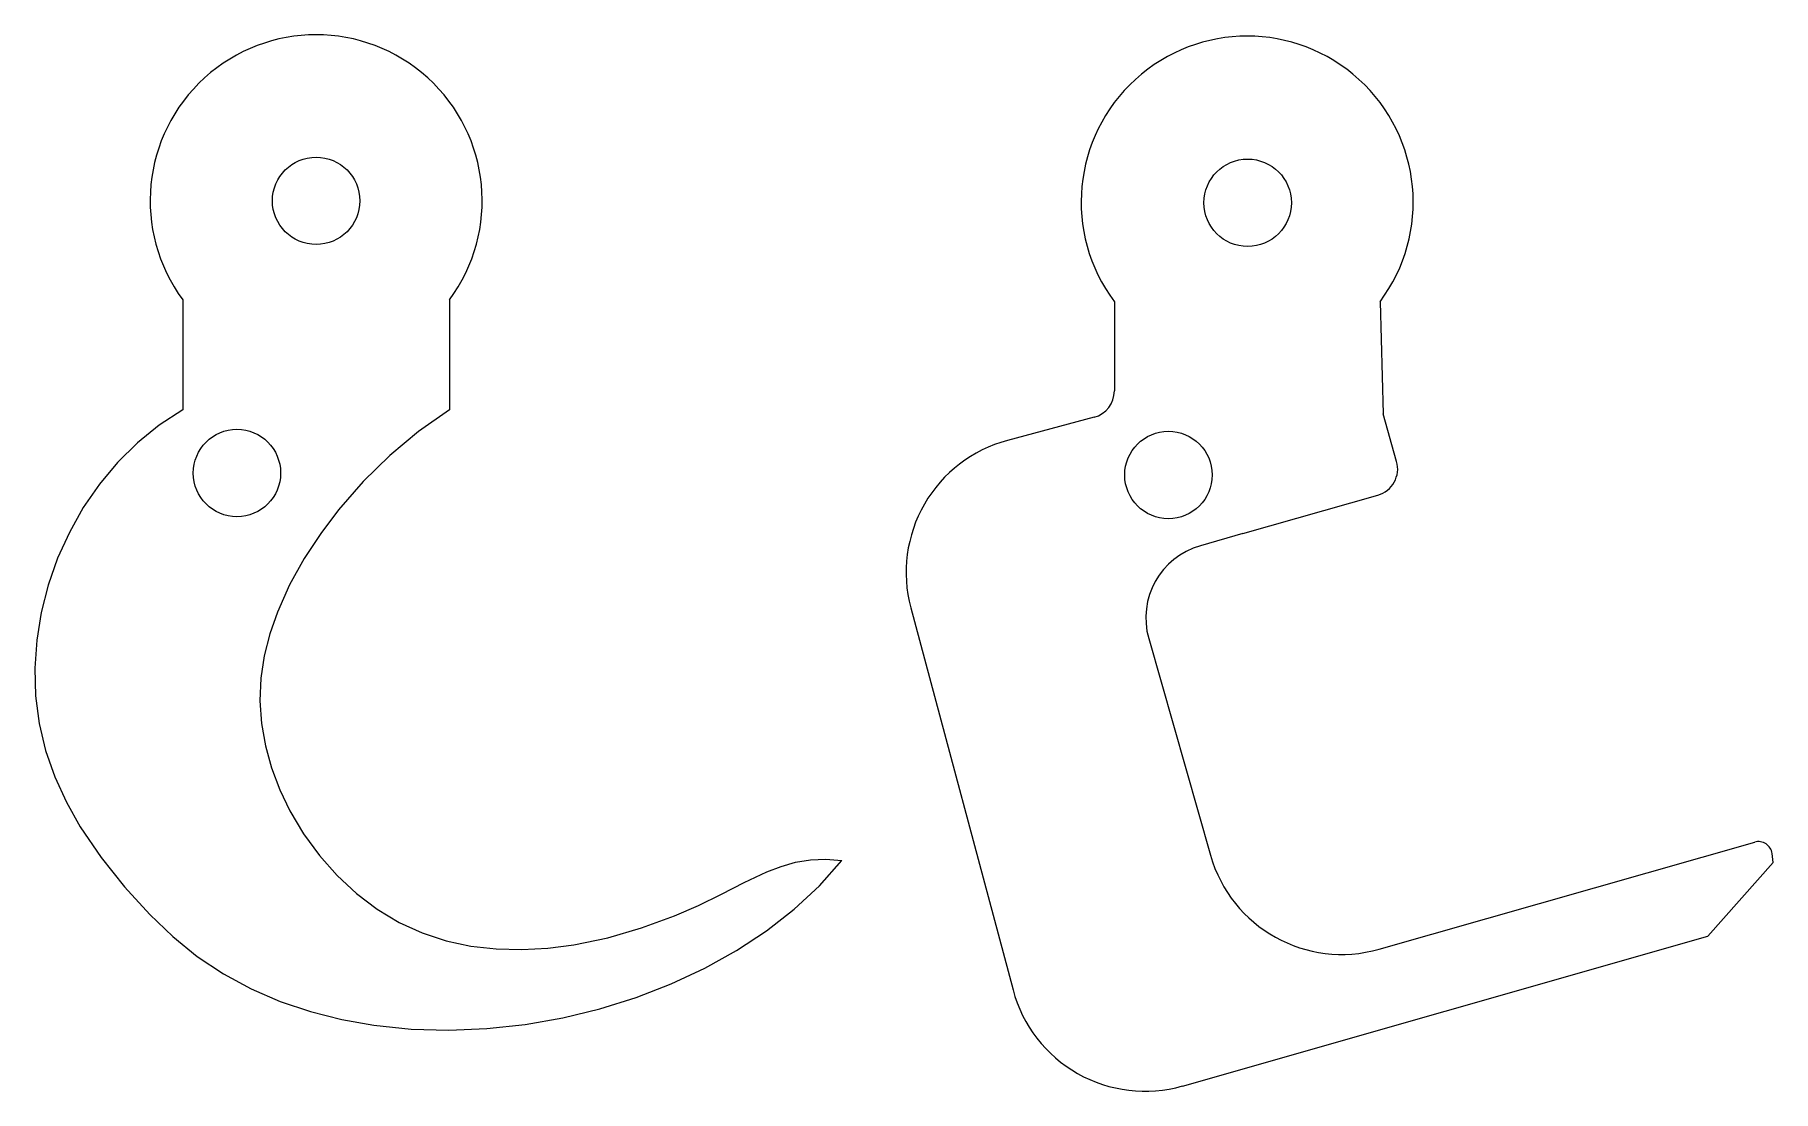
# Model space of a CAD drawing. Header units: millimetres. Extents: x 50 to 113.7, y 234.2 to 272.8.
import ezdxf

# ---------------------------------------------------------------- set-up
doc = ezdxf.new("R2010")
doc.units = ezdxf.units.MM
doc.layers.get('0').update_dxf_attribs({"color": 1, "lineweight": 5, "true_color": 0xff0000})

msp = doc.modelspace()

# ---------------------------------------------------------------- linework, layer by layer
at = {"color": 1, "linetype": 'Continuous', "true_color": 0xff0000}
for p, q in [((55.466, 263.133), (55.466, 259.102)), ((65.225, 263.133), (65.225, 259.102)), ((89.573, 263.062), (89.573, 259.799)), ((99.3, 263.061), (99.414, 258.955)), ((55.466, 259.102), (54.603, 258.546)), ((65.225, 259.102), (64.1, 258.309)), ((54.603, 258.546), (53.803, 257.901)), ((88.832, 258.833), (85.656, 257.984)), ((99.908, 257.221), (99.414, 258.955)), ((53.803, 257.901), (53.07, 257.176)), ((64.1, 258.309), (63.047, 257.436)), ((53.07, 257.176), (52.408, 256.382)), ((63.047, 257.436), (62.067, 256.483)), ((52.408, 256.382), (51.82, 255.526)), ((62.067, 256.483), (61.165, 255.449)), ((94.273, 254.574), (99.22, 255.985)), ((51.82, 255.526), (51.31, 254.62)), ((61.165, 255.449), (60.512, 254.58)), ((51.31, 254.62), (50.881, 253.671)), ((60.512, 254.58), (59.911, 253.661)), ((94.273, 254.574), (92.721, 254.132)), ((50.881, 253.671), (50.536, 252.691)), ((59.911, 253.661), (59.376, 252.697)), ((50.536, 252.691), (50.279, 251.687)), ((59.376, 252.697), (58.926, 251.694)), ((50.279, 251.687), (50.114, 250.669)), ((58.926, 251.694), (58.652, 250.906)), ((82.118, 251.861), (85.863, 237.867)), ((58.652, 250.906), (58.449, 250.101)), ((50.114, 250.669), (50.044, 249.647)), ((90.83, 250.733), (93.092, 242.798)), ((50.044, 249.647), (50.072, 248.63)), ((58.449, 250.101), (58.324, 249.284)), ((58.324, 249.284), (58.288, 248.456)), ((50.072, 248.63), (50.204, 247.62)), ((58.288, 248.456), (58.345, 247.622)), ((50.204, 247.62), (50.441, 246.633)), ((58.345, 247.622), (58.489, 246.804)), ((50.441, 246.633), (50.778, 245.674)), ((58.489, 246.804), (58.713, 245.994)), ((58.713, 245.994), (59.014, 245.199)), ((50.778, 245.674), (51.204, 244.743)), ((59.014, 245.199), (59.386, 244.427)), ((51.204, 244.743), (51.709, 243.843)), ((51.709, 243.843), (52.472, 242.712)), ((59.386, 244.427), (59.887, 243.586)), ((59.887, 243.586), (60.464, 242.795)), ((99.271, 239.36), (113.021, 243.28)), ((52.472, 242.712), (53.33, 241.638)), ((60.464, 242.795), (61.111, 242.064)), ((77.368, 242.386), (77.899, 242.54)), ((77.899, 242.54), (78.444, 242.635)), ((78.444, 242.635), (79.006, 242.661)), ((78.773, 241.685), (79.59, 242.604)), ((79.006, 242.661), (79.59, 242.604)), ((111.298, 239.834), (113.697, 242.533)), ((113.697, 242.533), (113.654, 242.864)), ((61.111, 242.064), (61.818, 241.405)), ((76.021, 241.803), (76.845, 242.187)), ((76.845, 242.187), (77.368, 242.386)), ((53.33, 241.638), (54.258, 240.625)), ((61.818, 241.405), (62.579, 240.827)), ((74.343, 240.962), (75.193, 241.379)), ((75.193, 241.379), (76.021, 241.803)), ((77.853, 240.829), (78.773, 241.685)), ((54.258, 240.625), (55.099, 239.82)), ((62.579, 240.827), (63.385, 240.341)), ((73.467, 240.579), (74.343, 240.962)), ((76.84, 240.037), (77.853, 240.829)), ((63.385, 240.341), (64.228, 239.956)), ((71.031, 239.778), (72.263, 240.136)), ((72.263, 240.136), (73.467, 240.579)), ((75.743, 239.315), (76.84, 240.037)), ((55.099, 239.82), (55.996, 239.092)), ((64.228, 239.956), (65.104, 239.67)), ((65.104, 239.67), (66.009, 239.475)), ((66.009, 239.475), (66.936, 239.369)), ((66.936, 239.369), (67.877, 239.345)), ((67.877, 239.345), (68.828, 239.397)), ((68.828, 239.397), (69.783, 239.519)), ((69.783, 239.519), (71.031, 239.778)), ((92.064, 234.351), (111.298, 239.834)), ((55.996, 239.092), (56.955, 238.454)), ((74.574, 238.665), (75.743, 239.315)), ((56.955, 238.454), (57.971, 237.907)), ((72.059, 237.593), (73.343, 238.089)), ((73.343, 238.089), (74.574, 238.665)), ((57.971, 237.907), (59.035, 237.447)), ((59.035, 237.447), (60.143, 237.074)), ((70.732, 237.177), (72.059, 237.593)), ((60.143, 237.074), (61.286, 236.784)), ((67.994, 236.604), (69.374, 236.847)), ((69.374, 236.847), (70.732, 237.177)), ((61.286, 236.784), (62.457, 236.576)), ((62.457, 236.576), (63.824, 236.435)), ((63.824, 236.435), (65.209, 236.395)), ((65.209, 236.395), (66.602, 236.452)), ((66.602, 236.452), (67.994, 236.604))]:
    msp.add_line(p, q, dxfattribs=at)
for centre in [(60.346, 266.759), (94.453, 266.688), (57.446, 256.793), (91.553, 256.722)]:
    msp.add_circle(centre, 1.6, dxfattribs=at)
for centre, radius, start, end in [((60.346, 266.759), 6.079, 323.38035, 216.61965), ((94.437, 266.71), 6.079, 323.11787, 216.87146), ((88.573, 259.799), 1, 284.97046, 0), ((86.948, 253.154), 5, 104.97046, 194.98163), ((98.946, 256.946), 1, 285.91141, 15.91141), ((93.475, 251.487), 2.75, 105.91141, 195.91141), ((113.158, 242.799), 0.5, 7.41959, 105.91141), ((97.9, 244.169), 5, 195.91141, 285.91141), ((90.693, 239.16), 5, 194.98163, 285.91141)]:
    msp.add_arc(centre, radius, start, end, dxfattribs=at)

doc.saveas('drawing.dxf')
